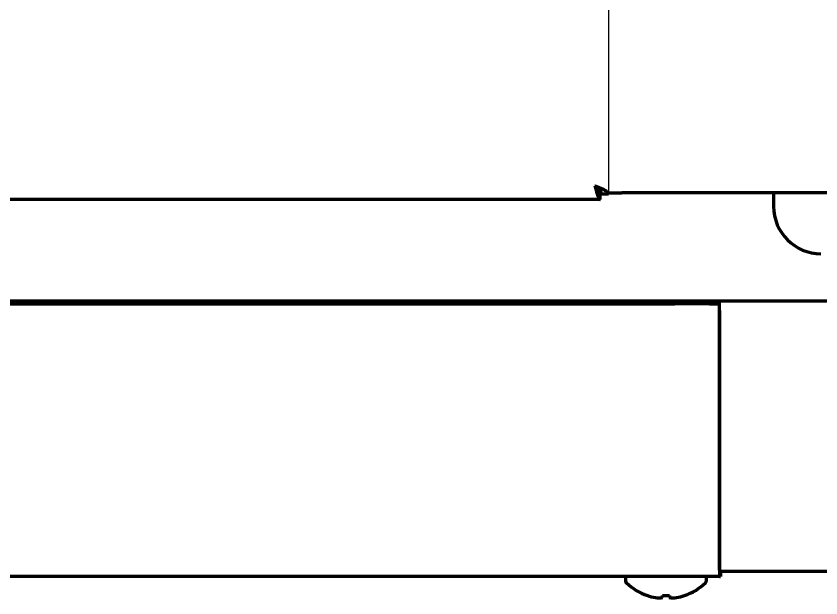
# Model space of a CAD drawing. Header units: inches. Extents: x -2983 to 7024, y 422 to 5529.
# Drawn here: x 3359.2 to 3478.2, y 2228 to 2314 of the extents above; entities that cross this region are included whole.
import ezdxf

# ---------------------------------------------------------------- set-up
doc = ezdxf.new("R2010")
doc.units = ezdxf.units.IN

msp = doc.modelspace()

# ---------------------------------------------------------------- linework, layer by layer
msp.add_line((3446.78, 2484.79), (3446.78, 2287.89))
at = {"linetype": 'Continuous', "lineweight": 70}
for p, q in [((3445.58, 2286.89), (3445.58, 2287.89)), ((3446.78, 2287.69), (3445.78, 2287.69)), ((3446.78, 2287.89), (3448.78, 2287.89)), ((3446.78, 2287.89), (3446.78, 2287.69)), ((3614.78, 2287.89), (3448.78, 2287.89)), ((3471.18, 2287.89), (3471.18, 2285.89)), ((3445.58, 2286.89), (2897.98, 2286.89)), ((3538.18, 2271.89), (2803.38, 2271.89)), ((3269.79, 2271.49), (3456.57, 2271.49)), ((3456.57, 2271.59), (3456.56, 2271.89)), ((3456.57, 2271.49), (3456.6, 2271.49)), ((3456.6, 2271.49), (3456.6, 2271.89)), ((3459.7, 2271.49), (3456.6, 2271.49)), ((3461.71, 2271.49), (3459.7, 2271.49)), ((3461.71, 2271.49), (3463.17, 2271.49)), ((3463.17, 2270.49), (3463.17, 2232.89)), ((3463.18, 2270.49), (3463.18, 2232.89)), ((3463.18, 2231.89), (3463.19, 2231.89)), ((3499.28, 2231.89), (3463.18, 2231.89)), ((3463.33, 2231.89), (3463.33, 2231.19)), ((3463.18, 2231.19), (3213.19, 2231.19)), ((3449.28, 2230.89), (3449.28, 2230.6)), ((3461.28, 2230.6), (3461.28, 2230.89)), ((3463.18, 2231.19), (3463.33, 2231.19)), ((3452.53, 2228.37), (3452.53, 2228.35)), ((3454.78, 2228.05), (3454.78, 2228.37)), ((3455.78, 2228.37), (3455.78, 2228.05)), ((3458.03, 2228.37), (3458.03, 2228.35))]:
    msp.add_line(p, q, dxfattribs=at)
for centre, radius, start, end in [((3449.78, 2230.89), 0.5, 143.1295, 180), ((3449.78, 2230.6), 0.5, 180, 226.2253), ((3460.78, 2230.6), 0.5, 313.7747, 0), ((3460.78, 2230.89), 0.5, 0, 36.8705), ((3455.28, 2236.34), 8.45, 226.2253, 251.0075), ((3455.28, 2236.34), 8.45, 288.9925, 313.7747), ((3455.28, 2236.34), 8.44, 250.9729, 259.3378), ((3455.28, 2236.34), 7.99, 266.4122, 273.5878), ((3455.28, 2236.34), 8.44, 280.6622, 289.0271)]:
    msp.add_arc(centre, radius, start, end, dxfattribs=at)
for centre, major_axis, ratio, start_param, end_param in [((3478.19, 2285.89), (-4.95, -4.95), 0.999695, 5.497939, 7.068431), ((3456.57, 2273.19), (0, 1.7), 0.006655, 2.792822, 3.141593), ((3463.17, 2270.49), (0, -1.7), 0.006655, 1.570796, 2.538382), ((3463.17, 2270.49), (0, -1), 0.006655, 1.570796, 3.141593), ((3463.18, 2232.89), (0, 1.7), 0.006655, 1.570796, 3.141593), ((3463.18, 2232.89), (0, 1), 0.006655, 1.570796, 3.141593), ((3454.25, 2236.34), (0, -8.32), 0.707107, 6.192956, 6.373415), ((3456.31, 2236.34), (0, 8.32), 0.707107, 3.051363, 3.231822)]:
    msp.add_ellipse(centre, major_axis=major_axis, ratio=ratio, start_param=start_param, end_param=end_param, dxfattribs=at)
for points in [[(3445.78, 2287.69), (3445.78, 2287.71), (3445.78, 2287.73), (3445.78, 2287.77), (3445.77, 2287.82), (3445.76, 2287.86), (3445.75, 2287.9), (3445.73, 2287.94), (3445.71, 2287.98), (3445.69, 2288.02), (3445.67, 2288.06), (3445.64, 2288.11), (3445.61, 2288.15), (3445.58, 2288.19), (3445.55, 2288.23), (3445.51, 2288.27), (3445.47, 2288.31), (3445.43, 2288.35), (3445.39, 2288.4), (3445.35, 2288.44), (3445.3, 2288.48), (3445.25, 2288.52), (3445.2, 2288.56), (3445.15, 2288.6), (3445.1, 2288.64), (3445.05, 2288.69), (3445, 2288.73), (3444.95, 2288.77), (3444.89, 2288.81), (3444.84, 2288.85), (3444.8, 2288.88), (3444.78, 2288.89)], [(3446.78, 2287.69), (3446.78, 2287.71), (3446.78, 2287.73), (3446.77, 2287.77), (3446.76, 2287.82), (3446.74, 2287.86), (3446.71, 2287.9), (3446.68, 2287.94), (3446.64, 2287.98), (3446.6, 2288.02), (3446.55, 2288.06), (3446.5, 2288.11), (3446.44, 2288.15), (3446.38, 2288.19), (3446.31, 2288.23), (3446.24, 2288.27), (3446.16, 2288.31), (3446.08, 2288.35), (3446, 2288.4), (3445.91, 2288.44), (3445.82, 2288.48), (3445.72, 2288.52), (3445.62, 2288.56), (3445.52, 2288.6), (3445.42, 2288.64), (3445.32, 2288.69), (3445.21, 2288.73), (3445.11, 2288.77), (3445, 2288.81), (3444.89, 2288.85), (3444.82, 2288.88), (3444.78, 2288.89)], [(3444.78, 2288.89), (3444.79, 2288.87), (3444.81, 2288.84), (3444.84, 2288.79), (3444.86, 2288.74), (3444.89, 2288.68), (3444.92, 2288.63), (3444.94, 2288.58), (3444.97, 2288.53), (3445, 2288.49), (3445.02, 2288.44), (3445.05, 2288.39), (3445.08, 2288.35), (3445.1, 2288.3), (3445.13, 2288.26), (3445.16, 2288.22), (3445.18, 2288.18), (3445.21, 2288.15), (3445.24, 2288.11), (3445.26, 2288.08), (3445.29, 2288.05), (3445.32, 2288.03), (3445.34, 2288), (3445.37, 2287.98), (3445.4, 2287.96), (3445.42, 2287.94), (3445.45, 2287.93), (3445.48, 2287.91), (3445.5, 2287.9), (3445.53, 2287.9), (3445.56, 2287.89), (3445.58, 2287.89), (3445.58, 2287.89)], [(3444.78, 2288.89), (3444.79, 2288.86), (3444.81, 2288.79), (3444.84, 2288.68), (3444.86, 2288.58), (3444.89, 2288.48), (3444.92, 2288.37), (3444.94, 2288.27), (3444.97, 2288.18), (3445, 2288.08), (3445.02, 2287.98), (3445.05, 2287.89), (3445.08, 2287.8), (3445.1, 2287.72), (3445.13, 2287.63), (3445.16, 2287.55), (3445.18, 2287.48), (3445.21, 2287.41), (3445.24, 2287.34), (3445.26, 2287.27), (3445.29, 2287.21), (3445.32, 2287.16), (3445.34, 2287.11), (3445.37, 2287.06), (3445.4, 2287.02), (3445.42, 2286.99), (3445.45, 2286.96), (3445.48, 2286.93), (3445.5, 2286.92), (3445.53, 2286.9), (3445.56, 2286.89), (3445.58, 2286.89), (3445.58, 2286.89)]]:
    msp.add_open_spline(points, degree=3, dxfattribs=at)

doc.saveas('drawing.dxf')
